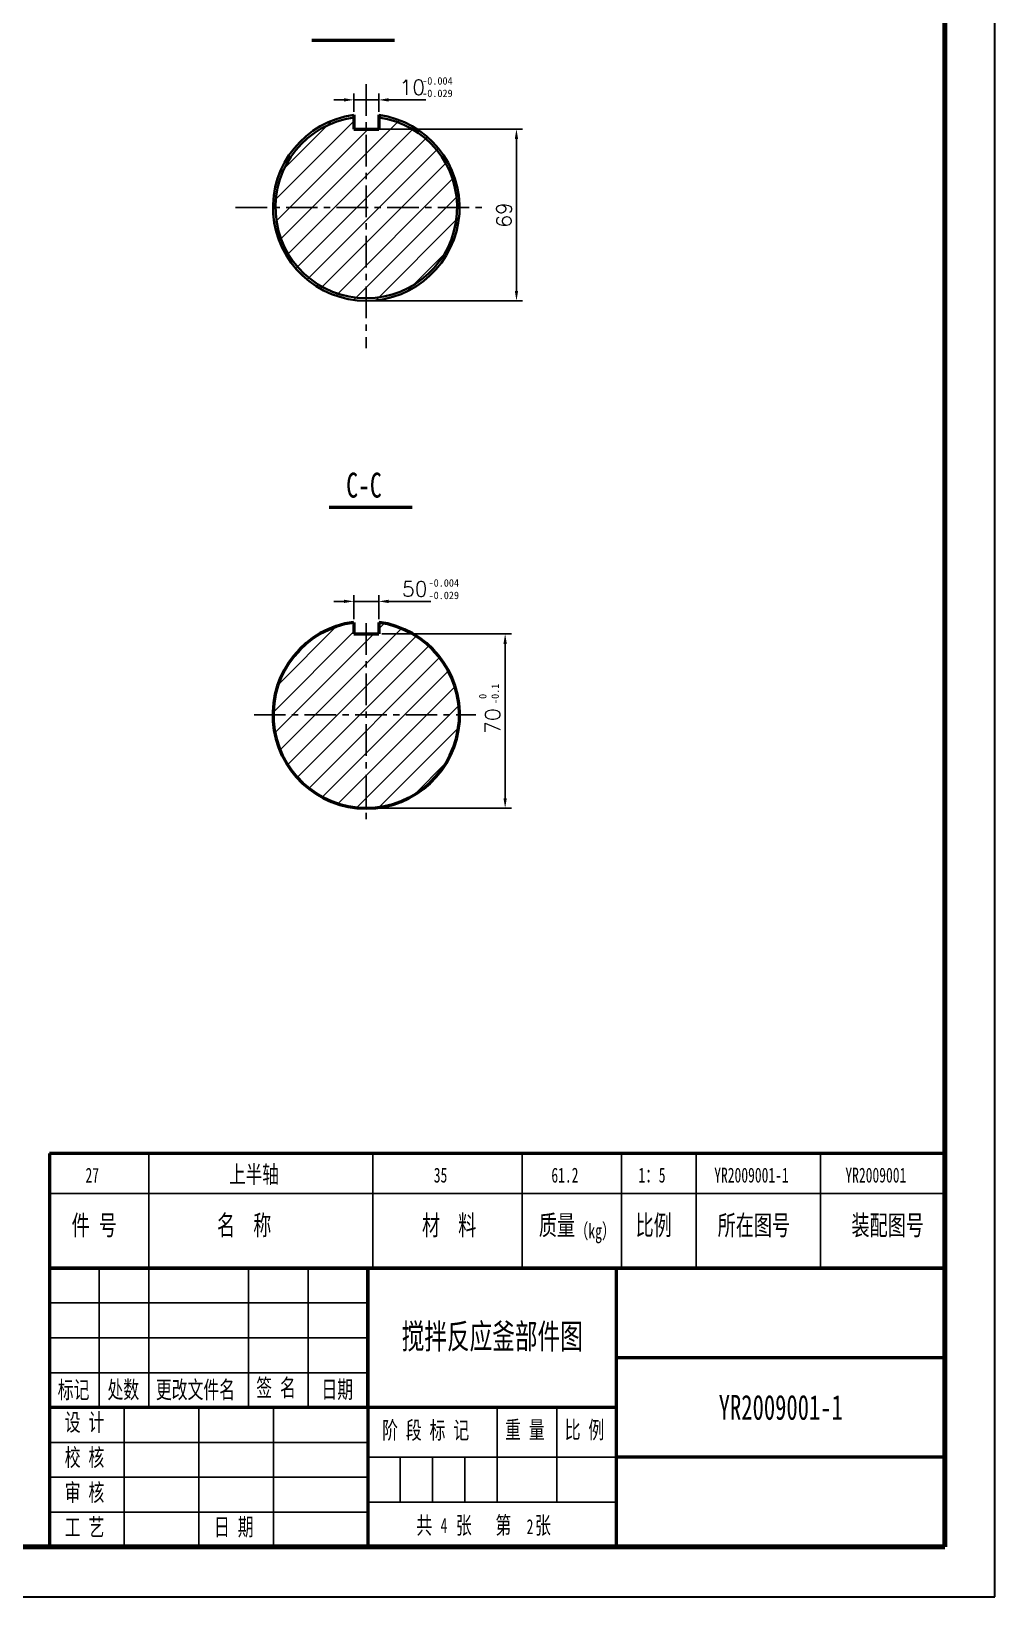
# Model space of a CAD drawing. Header units: millimetres. Extents: x -11803 to 14115, y -852 to 12275.
# Drawn here: x -5339 to -3403, y 6298 to 9443 of the extents above; entities that cross this region are included whole.
import ezdxf

# ---------------------------------------------------------------- set-up
doc = ezdxf.new("R2010")
doc.units = ezdxf.units.MM
doc.linetypes.add('CENTERX2', pattern=[101.6, 63.5, -12.7, 12.7, -12.7])
doc.layers.get('Defpoints').update_dxf_attribs({"lineweight": 0})
for name, color, linetype, lineweight in [('CAXA0', 7, 'Continuous', 70), ('CAXA3', 7, 'Continuous', 25), ('CAXA4', 3, 'Continuous', 25), ('中心线', 1, 'CENTERX2', 25), ('粗实线', 7, 'Continuous', 50), ('粗线', 7, 'Continuous', 40), ('边框线', 2, 'Continuous', 90)]:
    doc.layers.add(name, color=color, linetype=linetype, lineweight=lineweight)
doc.layers.add('细实线', color=125, linetype='Continuous')
doc.styles.get("Standard").update_dxf_attribs({"font": 'txt', "bigfont": 'gbcbig.shx'})
doc.styles.add('TXT', font='SIMFANG.TTF', dxfattribs={"width": 0.7})
doc.styles.add('UserTxtStyle80', font='SIMFANG.TTF', dxfattribs={"width": 0.667})
doc.styles.add('标准', font='SimSun.ttf', dxfattribs={"width": 0.667})
doc.dimstyles.new('Copy of ISO-25', dxfattribs={"dimtxt": 30, "dimasz": 20, "dimexe": 12.5, "dimexo": 6.25, "dimgap": 10, "dimtad": 1, "dimtxsty": 'Standard', "dimcen": 0, "dimadec": 0, "dimazin": 0, "dimtfac": 1, "dimtmove": 0, "dimatfit": 3, "dimfxl": 0, "dimtolj": 1, "dimtzin": 0, "dimarcsym": 0})

# ---------------------------------------------------------------- blocks, each defined once
blk = doc.blocks.new('*D249')
at = {"layer": 'Defpoints', "color": 0, "lineweight": 25}
for p in [(-4641.2, 8232.1), (-4666.2, 7882.1), (-4387, 7882.1)]:
    blk.add_point(p, dxfattribs=at)
at = {"layer": '细实线', "color": 0, "lineweight": -2}
for p, q in [((-4634.9, 8232.1), (-4374.5, 8232.1)), ((-4387, 8212.1), (-4387, 7902.1)), ((-4659.9, 7882.1), (-4374.5, 7882.1))]:
    blk.add_line(p, q, dxfattribs=at)
at = {"layer": '细实线', "color": 0, "lineweight": 25}
for points in [[(-4390.4, 8212.1), (-4383.7, 8212.1), (-4387, 8232.1)], [(-4390.4, 7902.1), (-4383.7, 7902.1), (-4387, 7882.1)]]:
    blk.add_solid(points, dxfattribs=at)
at = {"layer": '细实线', "color": 0, "insert": (-4412, 8057.1), "char_height": 30, "attachment_point": 5, "rotation": 90}
blk.add_mtext('\\A1;70', dxfattribs=at)
blk = doc.blocks.new('*D250')
at = {"layer": 'Defpoints', "color": 0, "lineweight": 25}
for p in [(-4641.2, 8297.6), (-4691.2, 8255.4), (-4641.2, 8255.4)]:
    blk.add_point(p, dxfattribs=at)
at = {"layer": '细实线', "color": 0, "lineweight": -2}
for p, q in [((-4691.2, 8261.7), (-4691.2, 8310.1)), ((-4641.2, 8261.7), (-4641.2, 8310.1)), ((-4711.2, 8297.6), (-4731.2, 8297.6)), ((-4691.2, 8297.6), (-4641.2, 8297.6)), ((-4621.2, 8297.6), (-4536.2, 8297.6))]:
    blk.add_line(p, q, dxfattribs=at)
at = {"layer": '细实线', "color": 0, "lineweight": 25}
for points in [[(-4711.2, 8300.9), (-4711.2, 8294.2), (-4691.2, 8297.6)], [(-4621.2, 8300.9), (-4621.2, 8294.2), (-4641.2, 8297.6)]]:
    blk.add_solid(points, dxfattribs=at)
at = {"layer": '细实线', "color": 0, "insert": (-4568.7, 8322.6), "char_height": 30, "attachment_point": 5}
blk.add_mtext('\\A1;50', dxfattribs=at)
blk = doc.blocks.new('*D251')
at = {"layer": 'Defpoints', "color": 0, "lineweight": 25}
for p in [(-4641.2, 9305), (-4691.2, 9274.7), (-4641.2, 9274.7)]:
    blk.add_point(p, dxfattribs=at)
at = {"layer": '细实线', "color": 0, "lineweight": -2}
for p, q in [((-4691.2, 9280.9), (-4691.2, 9317.5)), ((-4641.2, 9280.9), (-4641.2, 9317.5)), ((-4711.2, 9305), (-4731.2, 9305)), ((-4691.2, 9305), (-4641.2, 9305)), ((-4621.2, 9305), (-4546.2, 9305))]:
    blk.add_line(p, q, dxfattribs=at)
at = {"layer": '细实线', "color": 0, "lineweight": 25}
for points in [[(-4711.2, 9308.3), (-4711.2, 9301.6), (-4691.2, 9305)], [(-4621.2, 9308.3), (-4621.2, 9301.6), (-4641.2, 9305)]]:
    blk.add_solid(points, dxfattribs=at)
at = {"layer": '细实线', "color": 0, "insert": (-4573.7, 9330), "char_height": 30, "attachment_point": 5}
blk.add_mtext('\\A1;10', dxfattribs=at)
blk = doc.blocks.new('*D252')
at = {"layer": 'Defpoints', "color": 0, "lineweight": 25}
for p in [(-4666.2, 9246.3), (-4666.2, 8901.3), (-4364.3, 8901.3)]:
    blk.add_point(p, dxfattribs=at)
at = {"layer": '细实线', "color": 0, "lineweight": -2}
for p, q in [((-4659.9, 9246.3), (-4351.8, 9246.3)), ((-4364.3, 9226.3), (-4364.3, 8921.3)), ((-4659.9, 8901.3), (-4351.8, 8901.3))]:
    blk.add_line(p, q, dxfattribs=at)
at = {"layer": '细实线', "color": 0, "lineweight": 25}
for points in [[(-4367.6, 9226.3), (-4360.9, 9226.3), (-4364.3, 9246.3)], [(-4367.6, 8921.3), (-4360.9, 8921.3), (-4364.3, 8901.3)]]:
    blk.add_solid(points, dxfattribs=at)
at = {"layer": '细实线', "color": 0, "insert": (-4389.3, 9073.8), "char_height": 30, "attachment_point": 5, "rotation": 90}
blk.add_mtext('\\A1;69', dxfattribs=at)

msp = doc.modelspace()

# ---------------------------------------------------------------- hatches: boundary and pattern name
at = {"layer": '细实线'}
h = msp.add_hatch(dxfattribs=at)
h.set_pattern_fill('ANSI31', color=256, scale=10, style=0)
h.set_pattern_definition([(45, (57149.364, -30463.794), (-22.45064, 22.45064), [])])
h.paths.add_polyline_path([(-4641.161, 9274.661), (-4641.161, 9269.615, -0.9335476), (-4666.161, 8906.335), (-4666.161, 8901.335, 0.93527406)])
h.paths.add_polyline_path([(-4641.161, 9269.615), (-4641.161, 9246.335), (-4666.161, 9246.335), (-4666.161, 8906.335, 0.9335476)], flags=17)
h.paths.add_polyline_path([(-4666.161, 9246.335), (-4691.161, 9246.335), (-4691.161, 9269.615, 0.9335476), (-4666.161, 8906.335)], flags=17)
h.paths.add_polyline_path([(-4691.161, 9269.615), (-4691.161, 9274.661, 0.93527406), (-4666.161, 8901.335), (-4666.161, 8906.335, -0.9335476)])
h = msp.add_hatch(dxfattribs=at)
h.set_pattern_fill('ANSI31', color=256, scale=10, style=0)
h.set_pattern_definition([(45, (7743.84, 1319.624), (-22.45064, 22.45064), [])])
h.paths.add_polyline_path([(-4666.161, 8232.124), (-4691.161, 8232.124), (-4691.161, 8255.45, 0.3755653), (-4853.661, 8069.624), (-4666.161, 8069.624)])
h.paths.add_polyline_path([(-4478.661, 8069.624, 0.3755653), (-4641.161, 8255.45), (-4641.161, 8232.124), (-4666.161, 8232.124), (-4666.161, 8069.624)])
h.paths.add_polyline_path([(-4666.161, 7882.124, 0.41421356), (-4478.661, 8069.624), (-4666.161, 8069.624)])
h.paths.add_polyline_path([(-4666.161, 8069.624), (-4853.661, 8069.624, 0.41421356), (-4666.161, 7882.124)])

# ---------------------------------------------------------------- linework, layer by layer
at = {"layer": 'CAXA0', "linetype": 'Continuous', "lineweight": 50}
for p, q in [((-4662.946, 6678.186), (-4662.946, 6958.186)), ((-4662.946, 6958.186), (-4662.946, 6398.186))]:
    msp.add_line(p, q, dxfattribs=at)
at = {"layer": 'CAXA3', "linetype": 'Continuous', "lineweight": 25}
for p, q in [((-3502.946, 6958.186), (-3502.946, 7238.186)), ((-4652.946, 7188.186), (-4652.946, 6958.186)), ((-4152.946, 7188.186), (-4152.946, 6958.186)), ((-3502.946, 7108.186), (-5302.946, 7108.186))]:
    msp.add_line(p, q, dxfattribs=at)
at = {"layer": 'CAXA3', "linetype": 'Continuous', "lineweight": 50}
msp.add_line((-3502.946, 7188.186), (-5302.946, 7188.186), dxfattribs=at)
at = {"layer": 'CAXA4', "linetype": 'Continuous', "lineweight": 25}
for p, q in [((-5102.946, 7188.186), (-5102.946, 6958.186)), ((-4352.946, 7188.186), (-4352.946, 6958.186)), ((-4002.946, 7188.186), (-4002.946, 6958.186)), ((-3752.946, 7188.186), (-3752.946, 6958.186))]:
    msp.add_line(p, q, dxfattribs=at)
at = {"layer": '中心线'}
for p, q in [((-4666.161, 9336.377), (-4666.161, 8806.439)), ((-4928.959, 9088.835), (-4430.753, 9088.835)), ((-4666.161, 8253.961), (-4666.161, 7856.083)), ((-4891.68, 8069.624), (-4446.124, 8069.624))]:
    msp.add_line(p, q, dxfattribs=at)
at = {"layer": '粗实线'}
for p, q in [((-4775.555, 9425.043), (-4609.085, 9425.043)), ((-4691.161, 9274.661), (-4691.161, 9246.335)), ((-4691.161, 9246.335), (-4641.161, 9246.335)), ((-4641.161, 9274.661), (-4641.161, 9246.335)), ((-4740.576, 8487.126), (-4574.106, 8487.126)), ((-4691.161, 8255.45), (-4691.161, 8232.124)), ((-4641.161, 8255.45), (-4641.161, 8232.124)), ((-4691.161, 8232.124), (-4641.161, 8232.124)), ((-4666.161, 7882.124), (-4666.161, 7882.124))]:
    msp.add_line(p, q, dxfattribs=at)
at = {"layer": '粗实线', "linetype": 'Continuous', "lineweight": 50}
for p, q in [((-5302.946, 7188.186), (-5302.946, 6958.186)), ((-5302.946, 6958.186), (-3502.946, 6958.186)), ((-3502.946, 6958.186), (-5302.946, 6958.186)), ((-3502.946, 6958.186), (-5302.946, 6958.186)), ((-5302.946, 6958.186), (-3502.946, 6958.186)), ((-5302.946, 6958.186), (-3502.946, 6958.186)), ((-5302.946, 6958.186), (-5302.946, 6398.186)), ((-5302.946, 6958.186), (-3502.946, 6958.186)), ((-4162.946, 6398.186), (-4162.946, 6958.186)), ((-3502.946, 6778.186), (-4162.946, 6778.186)), ((-4162.946, 6678.186), (-5302.946, 6678.186)), ((-3502.946, 6578.186), (-4162.946, 6578.186))]:
    msp.add_line(p, q, dxfattribs=at)
at = {"layer": '粗实线', "lineweight": 50}
msp.add_line((-3502.946, 6958.186), (-5302.946, 6958.186), dxfattribs=at)
at = {"layer": '粗实线', "lineweight": 35}
for radius, start, end in [(187.5, 97.662256, 82.337744), (182.5, 97.873494, 82.126506)]:
    msp.add_arc((-4666.161, 9088.835), radius, start, end, dxfattribs=at)
at = {"layer": '粗实线', "lineweight": 50}
msp.add_arc((-4666.161, 8069.624), 187.5, 97.662256, 82.337744, dxfattribs=at)
at = {"layer": '粗线', "linetype": 'Continuous', "lineweight": 40}
msp.add_line((-3502.946, 6398.186), (-3502.946, 6398.186), dxfattribs=at)
at = {"layer": '细实线', "lineweight": 30}
for p, q in [((-3402.946, 6298.186), (-3402.946, 12238.186)), ((-7602.946, 6298.186), (-3402.946, 6298.186))]:
    msp.add_line(p, q, dxfattribs=at)
at = {"layer": '细实线', "color": 0, "linetype": 'Continuous', "lineweight": 25}
for p, q in [((-5202.946, 6678.186), (-5202.946, 6958.186)), ((-5102.946, 6678.186), (-5102.946, 6958.186)), ((-4782.946, 6678.186), (-4782.946, 6958.186)), ((-4662.946, 6888.186), (-5302.946, 6888.186)), ((-4662.946, 6818.186), (-5302.946, 6818.186)), ((-4662.946, 6748.186), (-5302.946, 6748.186))]:
    msp.add_line(p, q, dxfattribs=at)
at = {"layer": '细实线', "color": 0, "lineweight": 25}
msp.add_line((-4902.946, 6678.186), (-4902.946, 6958.186), dxfattribs=at)
at = {"layer": '细实线', "color": 0, "lineweight": -3}
for p, q in [((-5152.946, 6678.186), (-5152.946, 6398.186)), ((-5002.946, 6678.186), (-5002.946, 6398.186)), ((-4852.946, 6678.186), (-4852.946, 6398.186))]:
    msp.add_line(p, q, dxfattribs=at)
at = {"layer": '细实线', "color": 0, "linetype": 'Continuous', "lineweight": -3}
for p, q in [((-4402.946, 6678.186), (-4402.946, 6488.186)), ((-4282.946, 6678.186), (-4282.946, 6488.186)), ((-4662.946, 6608.186), (-5302.946, 6608.186)), ((-4162.946, 6578.186), (-4662.946, 6578.186)), ((-4597.946, 6578.186), (-4597.946, 6488.186)), ((-4532.946, 6578.186), (-4532.946, 6488.186)), ((-4467.946, 6578.186), (-4467.946, 6488.186)), ((-4662.946, 6538.186), (-5302.946, 6538.186)), ((-4162.946, 6488.186), (-4662.946, 6488.186)), ((-4662.946, 6468.186), (-5302.946, 6468.186))]:
    msp.add_line(p, q, dxfattribs=at)
at = {"layer": '边框线'}
for p, q in [((-3502.946, 6398.186), (-3502.946, 12138.186)), ((-7352.946, 6398.186), (-3502.946, 6398.186))]:
    msp.add_line(p, q, dxfattribs=at)

# ---------------------------------------------------------------- texts
at = {"char_height": 50, "attachment_point": 5, "style": '标准'}
for s, insert, width in [('{\\fFangSong_GB2312|b0|i0|c134|p34;搅拌反应釜部件图}', (-4412.946, 6818.186), 500), ('YR2009001-1', (-3832.946, 6678.186), 660)]:
    msp.add_mtext(s, dxfattribs=dict(at, insert=insert, width=width))
at = {"layer": 'CAXA4', "style": '标准', "width": 0.667}
for s, p in [('标记', (-5286.343, 6696.327)), ('处数', (-5186.343, 6696.522)), ('更改文件名', (-5089.063, 6696.522)), ('签 名', (-4887.271, 6700.538)), ('日期', (-4756.343, 6697.105)), ('设 计', (-5272.271, 6631.121)), ('阶 段 标 记', (-4634.274, 6615.149)), ('重 量', (-4387.271, 6616.121)), ('比 例', (-4267.271, 6615.927)), ('校 核', (-5272.271, 6560.538)), ('审 核', (-5272.271, 6490.149)), ('工 艺', (-5272.271, 6420.344)), ('共   张   第   张', (-4565.432, 6424.265))]:
    msp.add_text(s, height=35, dxfattribs=at).set_placement(p)
at = {"layer": 'CAXA4', "color": 0, "lineweight": -3, "style": '标准', "width": 0.667}
msp.add_text('日 期', height=35, dxfattribs=at).set_placement((-4972.271, 6420.927))
at = {"layer": 'CAXA4', "linetype": 'Continuous', "lineweight": 25, "attachment_point": 1}
for s, insert, char_height, style in [('\\fFangSong_GB2312|b0|i0|p34;件 号', (-5258.464, 7064.485), 40, '标准'), ('\\fFangSong_GB2312|b0|i0|p34;名  称', (-4966.09, 7064.485), 40, '标准'), ('\\fFangSong_GB2312|b0|i0|p34;材  料', (-4554.149, 7064.485), 40, '标准'), ('\\fFangSong_GB2312|b0|i0|p34;质量', (-4319.233, 7064.485), 40, '标准'), ('\\fFangSong_GB2312|b0|i0|p34;（kg）', (-4246.981, 7047.782), 30, 'UserTxtStyle80'), ('\\fFangSong_GB2312|b0|i0|p34;比例', (-4124.837, 7064.485), 40, '标准'), ('\\fFangSong_GB2312|b0|i0|p34;所在图号', (-3959.764, 7064.485), 40, '标准'), ('\\fFangSong_GB2312|b0|i0|p34;装配图号', (-3690.809, 7064.485), 40, '标准')]:
    msp.add_mtext(s, dxfattribs=dict(at, insert=insert, char_height=char_height, style=style))
at = {"layer": '粗实线'}
for s, insert, char_height, width, attachment_point, style in [('{\\Ftxt|c0;C-C}', (-4706.499, 8556.068), 50, 256.55835, 1, 'TXT'), ('27', (-5216.873, 7144.815), 30, 200, 5, '标准'), ('{\\fSimSun|b0|i0|c134|p2;上半轴}', (-4891.873, 7144.815), 35, 450, 5, 'TXT'), ('35', (-4516.873, 7144.815), 30, 300, 5, '标准'), ('61.2', (-4266.873, 7144.815), 30, 200, 5, '标准'), ('1{\\fFangSong_GB2312|b0|i0|c134|p34;：}5', (-4091.873, 7144.815), 30, 150, 5, '标准'), ('YR2009001-1', (-3891.873, 7144.815), 30, 250, 5, '标准'), ('YR2009001', (-3641.873, 7144.815), 30, 250, 5, '标准')]:
    msp.add_mtext(s, dxfattribs=dict(at, insert=insert, char_height=char_height, width=width, attachment_point=attachment_point, style=style))
at = {"layer": '细实线', "char_height": 15, "attachment_point": 1}
for insert, width in [((-4553.742, 9350.617), 51.20051), ((-4540.936, 8342.133), 84.46479)]:
    msp.add_mtext('{\\Ftxt|c0;-0.004\\P-0.029}', dxfattribs=dict(at, insert=insert, width=width))
at = {"layer": '细实线', "insert": (-4439.673, 8091.373), "char_height": 15, "width": 51.20051, "attachment_point": 1, "rotation": 90}
msp.add_mtext('{\\Ftxt|c0; 0\\P-0.1}', dxfattribs=at)
at = {"layer": '细实线', "color": 0, "lineweight": 50, "char_height": 30, "width": 58.69417, "attachment_point": 1, "style": '标准'}
for s, insert in [('{\\fSimSun|b0|i0|c134|p2;4}', (-4516.769, 6456.446)), ('{\\fSimSun|b0|i0|c134|p2;2}', (-4343.836, 6453.905))]:
    msp.add_mtext(s, dxfattribs=dict(at, insert=insert))

# ---------------------------------------------------------------- dimensions: what is measured, and where the dimension line sits
at = {"layer": '细实线'}
dim = msp.add_linear_dim(base=(-4641.161, 9304.983), p1=(-4691.161, 9274.661), p2=(-4641.161, 9274.661), text='10', dimstyle='Copy of ISO-25', dxfattribs=at)
dim.commit()
dim.dimension.update_dxf_attribs({"geometry": '*D251', "text_midpoint": (-4573.661, 9304.983), "dimtype": 160})
for base, p1, p2, text, picture, middle in [((-4364.28, 8901.335), (-4666.161, 9246.335), (-4666.161, 8901.335), '69', '*D252', (-4389.28, 9073.835)), ((-4387.038, 7882.124), (-4641.161, 8232.124), (-4666.161, 7882.124), '70', '*D249', (-4412.038, 8057.124))]:
    dim = msp.add_linear_dim(base=base, p1=p1, p2=p2, angle=90, text=text, dimstyle='Copy of ISO-25', dxfattribs=at)
    dim.commit()
    dim.dimension.update_dxf_attribs({"geometry": picture, "text_midpoint": middle})
dim = msp.add_linear_dim(base=(-4641.161, 8297.574), p1=(-4691.161, 8255.45), p2=(-4641.161, 8255.45), dimstyle='Copy of ISO-25', dxfattribs=at)
dim.commit()
dim.dimension.update_dxf_attribs({"geometry": '*D250', "text_midpoint": (-4568.661, 8297.574), "dimtype": 160})

doc.saveas('drawing.dxf')
